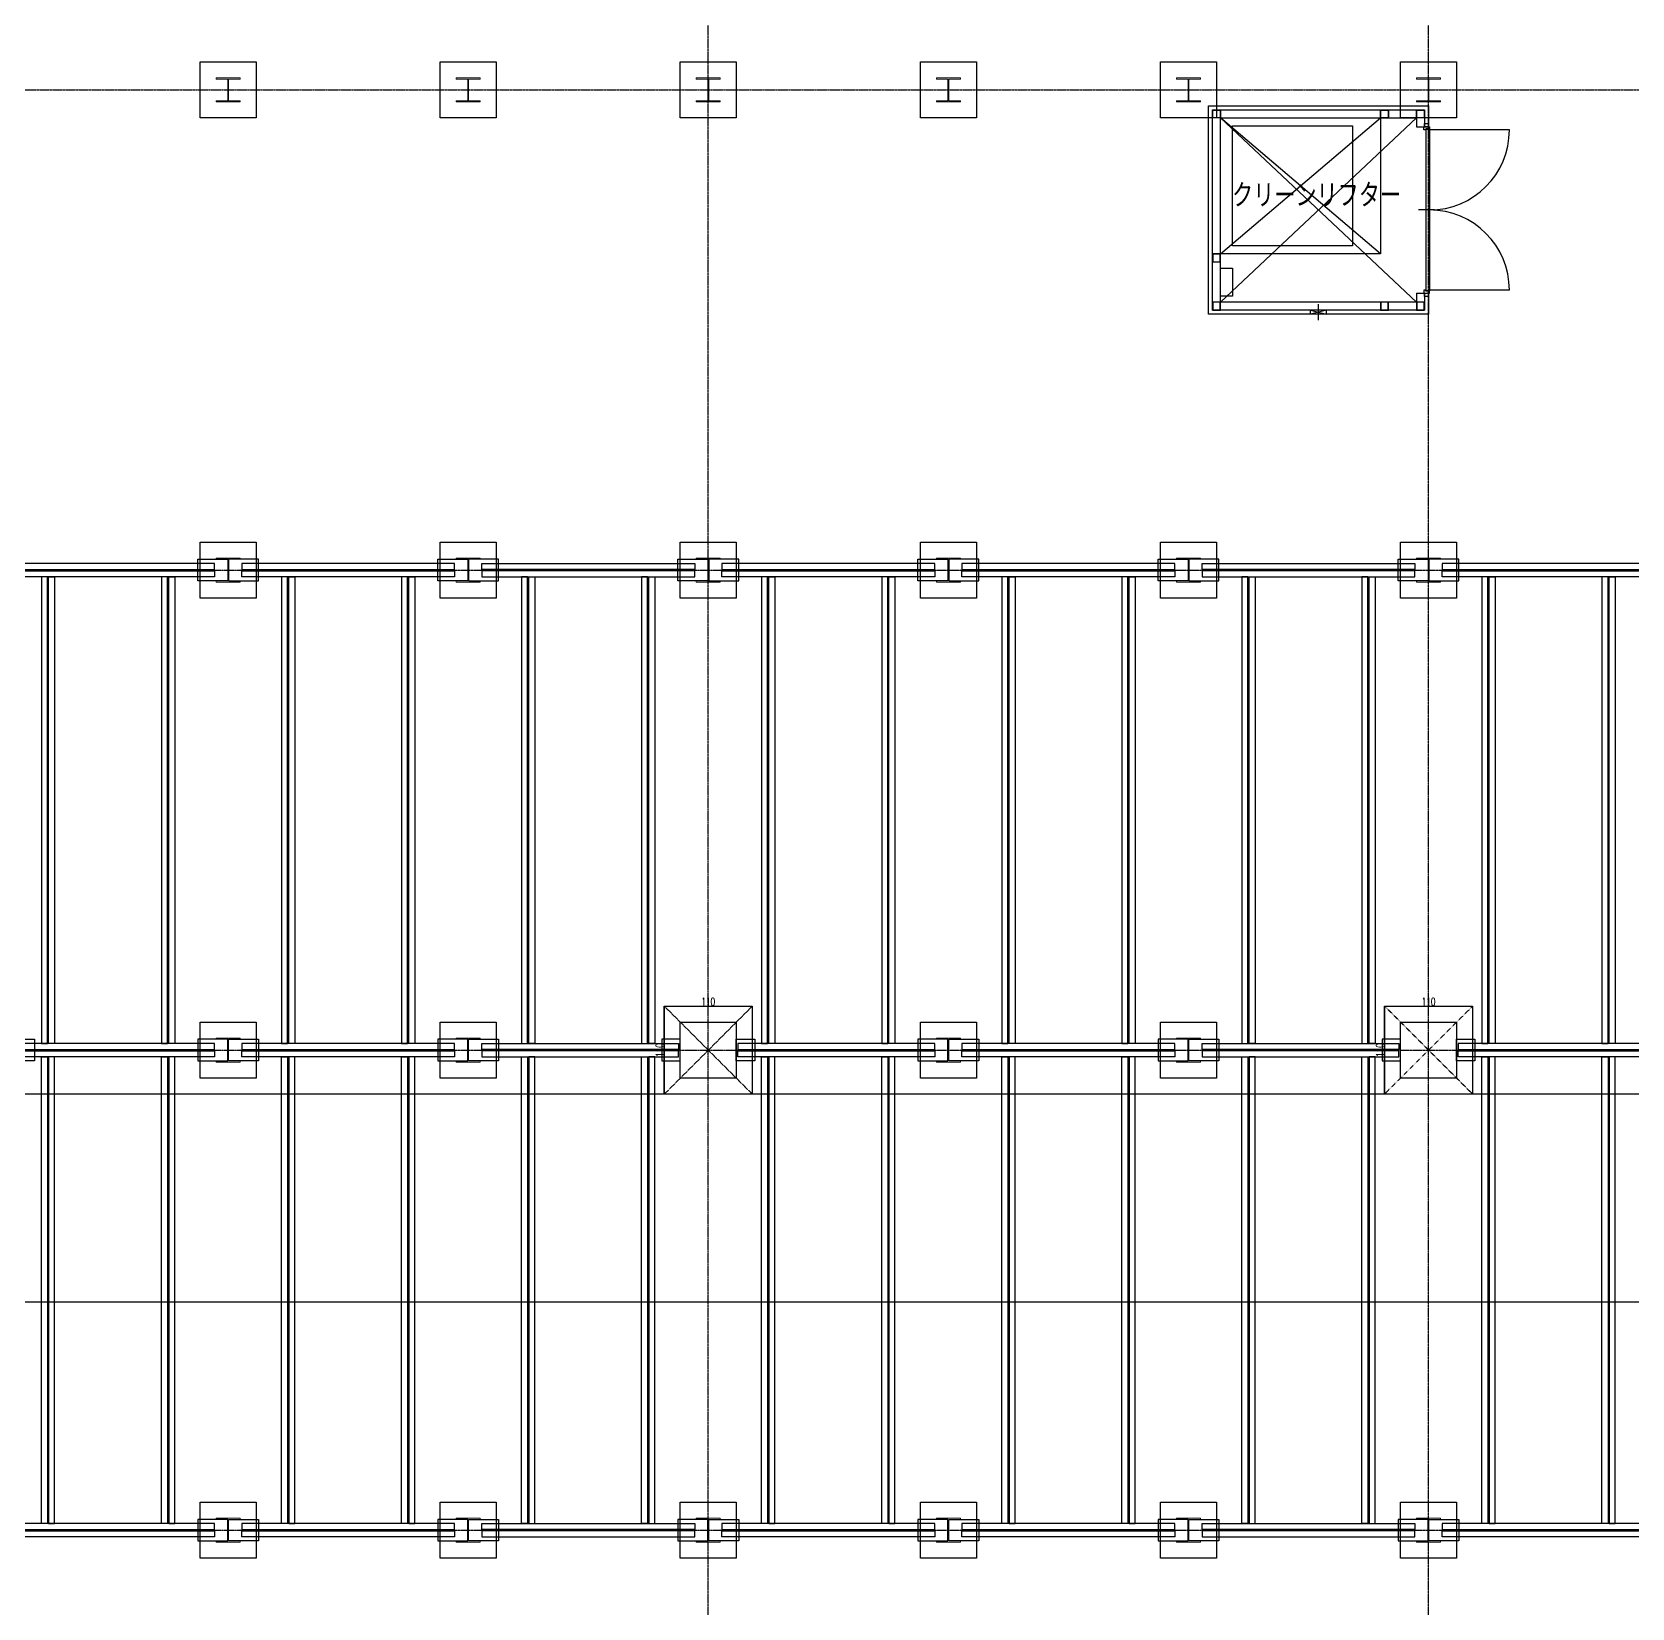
# Model space of a CAD drawing. Header units: millimetres. Extents: x -21841 to 195597, y -1659 to 112111.
# Drawn here: x 9115 to 11114, y 16253 to 18222 of the extents above; entities that cross this region are included whole.
import ezdxf
from ezdxf.enums import TextEntityAlignment as Align

# ---------------------------------------------------------------- set-up
doc = ezdxf.new("R2010")
doc.units = ezdxf.units.MM
doc.linetypes.add('X-N-FAB-L10$0$COL-CEN-LIN', pattern=[3.25, 2.5, -0.25, 0.25, -0.25])
doc.linetypes.add('X-N-FAB-L10$0$HIDDEN', pattern=[0.375, 0.25, -0.125])
for name, color, linetype in [('0-FMCS', 6, 'Continuous'), ('0-XREF', 7, 'Continuous'), ('X-N-FAB-L10$0$0-NC', 8, 'Continuous'), ('X-N-FAB-L10$0$0-ND', 8, 'Continuous'), ('X-N-FAB-L10$0$08', 8, 'Continuous'), ('X-N-FAB-L10$0$CCL', 8, 'X-N-FAB-L10$0$COL-CEN-LIN'), ('X-N-FAB-L10$0$COL', 8, 'Continuous'), ('X-N-FAB-L10$0$COL-S', 8, 'Continuous')]:
    doc.layers.add(name, color=color, linetype=linetype)
doc.layers.add('X-N-FAB-L10$0$STEEL1', color=8, linetype='Continuous', lineweight=0)
doc.styles.add('X-N-FAB-L10$0$ATS', font='monotxt.shx', dxfattribs={"bigfont": 'BIGFONT.shx'})
doc.styles.add('X-N-FAB-L10$0$CHINA', font='simplex.shx', dxfattribs={"width": 0.75, "bigfont": 'chineset.shx'})
doc.styles.add('X-N-FAB-L10$0$COL-NUM', font='romanc')
doc.styles.add('X-N-FAB-L10$0$DIM', font='simplex.shx', dxfattribs={"width": 0.67, "bigfont": 'chineset.shx'})
doc.dimstyles.new('X-N-FAB-L10$0$JJP_005_defpoint', dxfattribs={"dimtxt": 20, "dimasz": 0.5, "dimexe": 0.5, "dimexo": 0.5, "dimgap": 0.5, "dimtad": 1, "dimdsep": 46, "dimtxsty": 'X-N-FAB-L10$0$DIM', "dimblk": 'X-N-FAB-L10$0$_None', "dimcen": 10, "dimclrd": 256, "dimclre": 256, "dimclrt": 256, "dimadec": 0, "dimazin": 0, "dimtfac": 1, "dimtix": 1, "dimtmove": 2, "dimatfit": 3, "dimldrblk": 'X-N-FAB-L10$0$_None', "dimfxl": 0.5, "dimtolj": 1, "dimtzin": 0, "dimarcsym": 0})

# ---------------------------------------------------------------- blocks, each defined once
blk = doc.blocks.new('*D1275')
at = {"layer": 'DEFPOINTS', "lineweight": -2, "transparency": 16777216}
blk.add_line((10805, 17005), (10915, 17005), dxfattribs=at)
at = {"layer": 'DEFPOINTS', "color": 0, "transparency": 16777216}
for p in [(10805, 17005), (10915, 17005), (10915, 17005)]:
    blk.add_point(p, dxfattribs=at)
at = {"layer": 'DEFPOINTS', "transparency": 16777216, "insert": (10860, 17010.5), "char_height": 10, "attachment_point": 5, "style": 'X-N-FAB-L10$0$DIM'}
blk.add_mtext('\\A1;110', dxfattribs=at)
blk = doc.blocks.new('X-N-FAB-L10$0$_None')
blk = doc.blocks.new('*D1276')
at = {"layer": 'DEFPOINTS', "lineweight": -2, "transparency": 16777216}
blk.add_line((10805, 17005), (10805, 16895), dxfattribs=at)
at = {"layer": 'DEFPOINTS', "color": 0, "transparency": 16777216}
for p in [(10805, 17005), (10805, 16895), (10805, 16895)]:
    blk.add_point(p, dxfattribs=at)
at = {"layer": 'DEFPOINTS', "transparency": 16777216, "insert": (10799.5, 16950), "char_height": 10, "attachment_point": 5, "rotation": 90, "style": 'X-N-FAB-L10$0$DIM'}
blk.add_mtext('\\A1;110', dxfattribs=at)
blk = doc.blocks.new('*D1277')
at = {"layer": 'DEFPOINTS', "lineweight": -2, "transparency": 16777216}
blk.add_line((9905, 17005), (10015, 17005), dxfattribs=at)
at = {"layer": 'DEFPOINTS', "color": 0, "transparency": 16777216}
for p in [(9905, 17005), (10015, 17005), (10015, 17005)]:
    blk.add_point(p, dxfattribs=at)
at = {"layer": 'DEFPOINTS', "transparency": 16777216, "insert": (9960, 17010.5), "char_height": 10, "attachment_point": 5, "style": 'X-N-FAB-L10$0$DIM'}
blk.add_mtext('\\A1;110', dxfattribs=at)
blk = doc.blocks.new('*D1278')
at = {"layer": 'DEFPOINTS', "lineweight": -2, "transparency": 16777216}
blk.add_line((9905, 17005), (9905, 16895), dxfattribs=at)
at = {"layer": 'DEFPOINTS', "color": 0, "transparency": 16777216}
for p in [(9905, 17005), (9905, 16895), (9905, 16895)]:
    blk.add_point(p, dxfattribs=at)
at = {"layer": 'DEFPOINTS', "transparency": 16777216, "insert": (9899.5, 16950), "char_height": 10, "attachment_point": 5, "rotation": 90, "style": 'X-N-FAB-L10$0$DIM'}
blk.add_mtext('\\A1;110', dxfattribs=at)
blk = doc.blocks.new('X-N-FAB-L10')
at = {"layer": 'DEFPOINTS', "color": 8, "linetype": 'X-N-FAB-L10$0$HIDDEN', "ltscale": 0.1}
for p, q in [((10015, 17005), (9905, 16895)), ((9905, 17005), (10015, 16895)), ((10015, 17005), (9905, 16895)), ((9905, 17005), (10015, 16895)), ((10915, 17005), (10805, 16895)), ((10805, 17005), (10915, 16895)), ((10915, 17005), (10805, 16895)), ((10805, 17005), (10915, 16895))]:
    blk.add_line(p, q, dxfattribs=at)
at = {"layer": 'DEFPOINTS', "color": 8}
for p, q in [((9905, 17005), (10015, 17005)), ((9905, 17005), (9905, 16895)), ((10805, 17005), (10915, 17005)), ((10805, 17005), (10805, 16895))]:
    blk.add_line(p, q, dxfattribs=at)
at = {"layer": 'X-N-FAB-L10$0$08', "color": 8}
for p, q in [((10585, 17870), (10585, 18130)), ((10585, 18130), (10860, 18130)), ((10585, 17870), (10585, 18115)), ((10590, 17875), (10590, 18125)), ((10590, 18125), (10855, 18125)), ((10590, 18115), (10590, 18125)), ((10590, 18125), (10600, 18125)), ((10600, 18115), (10590, 18115)), ((10590.32, 18115.32), (10590.32, 18124.68)), ((10590.32, 18124.68), (10599.68, 18124.68)), ((10599.68, 18115.32), (10590.32, 18115.32)), ((10595, 18130), (10825, 18130)), ((10599.68, 18124.68), (10599.68, 18115.32)), ((10600, 18125), (10600, 18115)), ((10600, 17885), (10845, 18115)), ((10600, 18115), (10845, 17885)), ((10600, 17945), (10800, 18115)), ((10800, 17945), (10600, 18115)), ((10600, 17885), (10600, 18115)), ((10600, 18115), (10845, 18115)), ((10600, 18115), (10800, 18115)), ((10600, 17945), (10600, 18115)), ((10800, 18115), (10800, 18125)), ((10800, 18125), (10810, 18125)), ((10800, 18115), (10800, 17945)), ((10810, 18115), (10800, 18115)), ((10800.32, 18115.32), (10800.32, 18124.68)), ((10800.32, 18124.68), (10809.68, 18124.68)), ((10809.68, 18115.32), (10800.32, 18115.32)), ((10809.68, 18124.68), (10809.68, 18115.32)), ((10810, 18125), (10810, 18115)), ((10845, 18115), (10845, 18125)), ((10845, 18125), (10855, 18125)), ((10845, 18115), (10845, 18104.1)), ((10855, 18115), (10845, 18115)), ((10845.32, 18115.32), (10845.32, 18124.68)), ((10845.32, 18124.68), (10854.68, 18124.68)), ((10854.68, 18115.32), (10845.32, 18115.32)), ((10854.68, 18124.68), (10854.68, 18115.32)), ((10855, 18125), (10855, 18104.1)), ((10855, 18125), (10855, 18115)), ((10860, 18130), (10860, 18104.1)), ((10860, 18115), (10860, 18104.1)), ((10615, 18105), (10765, 18105)), ((10615, 17955), (10615, 18105)), ((10765, 18105), (10765, 17955)), ((10845, 18104.1), (10860, 18104.1)), ((10854, 18100), (10854, 18104.1)), ((10854, 18104.1), (10861, 18104.1)), ((10856.5, 18100), (10854, 18100)), ((10855, 18104.1), (10855, 18108.1)), ((10855, 18108.1), (10860, 18108.1)), ((10860, 18104.1), (10855, 18104.1)), ((10861, 18101.6), (10856.5, 18101.6)), ((10856.5, 18101.6), (10856.5, 18100)), ((10857, 17898.9), (10857, 18101.1)), ((10857, 18101.1), (10861, 18101.1)), ((10860, 18108.1), (10860, 18104.1)), ((10861, 18104.1), (10861, 18101.6)), ((10861, 18101.1), (10861, 17898.9)), ((10961, 18100), (10861, 18100)), ((10867.5, 18000), (10847.5, 18000)), ((10765, 17955), (10615, 17955)), ((10590, 17945), (10590, 17935)), ((10600, 17945), (10590, 17945)), ((10590, 17935), (10600, 17935)), ((10590.32, 17944.68), (10590.32, 17935.32)), ((10599.68, 17944.68), (10590.32, 17944.68)), ((10590.32, 17935.32), (10599.68, 17935.32)), ((10599.68, 17935.32), (10599.68, 17944.68)), ((10800, 17945), (10600, 17945)), ((10600, 17935), (10600, 17945)), ((10600, 17927.5), (10615, 17927.5)), ((10615, 17927.5), (10615, 17892.5)), ((10845, 17895.9), (10860, 17895.9)), ((10845, 17895.9), (10845, 17885)), ((10856.5, 17900), (10854, 17900)), ((10854, 17900), (10854, 17895.9)), ((10854, 17895.9), (10861, 17895.9)), ((10855, 17895.9), (10855, 17875)), ((10855, 17891.9), (10855, 17895.9)), ((10855, 17895.9), (10860, 17895.9)), ((10856.5, 17898.4), (10856.5, 17900)), ((10861, 17898.4), (10856.5, 17898.4)), ((10861, 17898.9), (10857, 17898.9)), ((10860, 17895.9), (10860, 17870)), ((10860, 17895.9), (10860, 17870)), ((10860, 17895.9), (10860, 17891.9)), ((10961, 17900), (10861, 17900)), ((10861, 17895.9), (10861, 17898.4)), ((10590, 17885), (10590, 17875)), ((10600, 17885), (10590, 17885)), ((10855, 17875), (10590, 17875)), ((10590, 17875), (10600, 17875)), ((10590.32, 17884.68), (10590.32, 17875.32)), ((10599.68, 17884.68), (10590.32, 17884.68)), ((10590.32, 17875.32), (10599.68, 17875.32)), ((10599.68, 17875.32), (10599.68, 17884.68)), ((10615, 17892.5), (10600, 17892.5)), ((10845, 17885), (10600, 17885)), ((10600, 17875), (10600, 17885)), ((10712.5, 17870), (10712.5, 17875)), ((10712.5, 17875), (10732.5, 17870)), ((10732.5, 17875), (10712.5, 17870)), ((10722.5, 17862.5), (10722.5, 17882.5)), ((10732.5, 17870), (10732.5, 17875)), ((10800, 17885), (10800, 17875)), ((10810, 17885), (10800, 17885)), ((10800, 17875), (10810, 17875)), ((10800.32, 17884.68), (10800.32, 17875.32)), ((10809.68, 17884.68), (10800.32, 17884.68)), ((10800.32, 17875.32), (10809.68, 17875.32)), ((10809.68, 17875.32), (10809.68, 17884.68)), ((10810, 17875), (10810, 17885)), ((10845, 17885), (10845, 17875)), ((10855, 17885), (10845, 17885)), ((10845, 17875), (10855, 17875)), ((10845.32, 17884.68), (10845.32, 17875.32)), ((10854.68, 17884.68), (10845.32, 17884.68)), ((10845.32, 17875.32), (10854.68, 17875.32)), ((10854.68, 17875.32), (10854.68, 17884.68)), ((10860, 17891.9), (10855, 17891.9)), ((10855, 17875), (10855, 17885)), ((10860, 17870), (10585, 17870)), ((10860, 17870), (10585, 17870)), ((11500, 16895), (8770, 16895)), ((11500, 16635), (6360, 16635))]:
    blk.add_line(p, q, dxfattribs=at)
for points in [[(9343, 17558.3), (9077, 17558.3), (9077, 17550.8), (9343, 17550.8)], [(9359.5, 17536.5), (9322, 17536.5), (9322, 17563.5), (9359.5, 17563.5)], [(9360.5, 17536.5), (9398, 17536.5), (9398, 17563.5), (9360.5, 17563.5)], [(9643, 17558.3), (9377, 17558.3), (9377, 17550.8), (9643, 17550.8)], [(9659.5, 17536.5), (9622, 17536.5), (9622, 17563.5), (9659.5, 17563.5)], [(9660.5, 17536.5), (9698, 17536.5), (9698, 17563.5), (9660.5, 17563.5)], [(9677, 17558.3), (9943, 17558.3), (9943, 17550.8), (9677, 17550.8)], [(9959.5, 17536.5), (9922, 17536.5), (9922, 17563.5), (9959.5, 17563.5)], [(9960.5, 17536.5), (9998, 17536.5), (9998, 17563.5), (9960.5, 17563.5)], [(10243, 17558.3), (9977, 17558.3), (9977, 17550.8), (10243, 17550.8)], [(10259.5, 17536.5), (10222, 17536.5), (10222, 17563.5), (10259.5, 17563.5)], [(10260.5, 17536.5), (10298, 17536.5), (10298, 17563.5), (10260.5, 17563.5)], [(10543, 17558.3), (10277, 17558.3), (10277, 17550.8), (10543, 17550.8)], [(10559.5, 17536.5), (10522, 17536.5), (10522, 17563.5), (10559.5, 17563.5)], [(10560.5, 17536.5), (10598, 17536.5), (10598, 17563.5), (10560.5, 17563.5)], [(10577, 17558.3), (10843, 17558.3), (10843, 17550.8), (10577, 17550.8)], [(10859.5, 17536.5), (10822, 17536.5), (10822, 17563.5), (10859.5, 17563.5)], [(10860.5, 17536.5), (10898, 17536.5), (10898, 17563.5), (10860.5, 17563.5)], [(11143, 17558.3), (10877, 17558.3), (10877, 17550.8), (11143, 17550.8)], [(9343, 17541.7), (9077, 17541.7), (9077, 17549.2), (9343, 17549.2)], [(9126.7, 17541.7), (9126.7, 16958.3), (9134.2, 16958.3), (9134.2, 17541.7)], [(9143.3, 17541.7), (9143.3, 16958.3), (9135.8, 16958.3), (9135.8, 17541.7)], [(9276.7, 17541.7), (9276.7, 16958.3), (9284.2, 16958.3), (9284.2, 17541.7)], [(9293.3, 17541.7), (9293.3, 16958.3), (9285.8, 16958.3), (9285.8, 17541.7)], [(9643, 17541.7), (9377, 17541.7), (9377, 17549.2), (9643, 17549.2)], [(9426.7, 17541.7), (9426.7, 16958.3), (9434.2, 16958.3), (9434.2, 17541.7)], [(9443.3, 17541.7), (9443.3, 16958.3), (9435.8, 16958.3), (9435.8, 17541.7)], [(9576.7, 17541.7), (9576.7, 16958.3), (9584.2, 16958.3), (9584.2, 17541.7)], [(9593.3, 17541.7), (9593.3, 16958.3), (9585.8, 16958.3), (9585.8, 17541.7)], [(9677, 17541.7), (9943, 17541.7), (9943, 17549.2), (9677, 17549.2)], [(9726.7, 17541.7), (9726.7, 16958.3), (9734.2, 16958.3), (9734.2, 17541.7)], [(9743.3, 17541.7), (9743.3, 16958.3), (9735.8, 16958.3), (9735.8, 17541.7)], [(9876.7, 17541.7), (9876.7, 16958.3), (9884.2, 16958.3), (9884.2, 17541.7)], [(9893.3, 17541.7), (9893.3, 16958.3), (9885.8, 16958.3), (9885.8, 17541.7)], [(10243, 17541.7), (9977, 17541.7), (9977, 17549.2), (10243, 17549.2)], [(10026.7, 17541.7), (10026.7, 16958.3), (10034.2, 16958.3), (10034.2, 17541.7)], [(10043.3, 17541.7), (10043.3, 16958.3), (10035.8, 16958.3), (10035.8, 17541.7)], [(10176.7, 17541.7), (10176.7, 16958.3), (10184.2, 16958.3), (10184.2, 17541.7)], [(10193.3, 17541.7), (10193.3, 16958.3), (10185.8, 16958.3), (10185.8, 17541.7)], [(10543, 17541.7), (10277, 17541.7), (10277, 17549.2), (10543, 17549.2)], [(10326.7, 17541.7), (10326.7, 16958.3), (10334.2, 16958.3), (10334.2, 17541.7)], [(10343.3, 17541.7), (10343.3, 16958.3), (10335.8, 16958.3), (10335.8, 17541.7)], [(10476.7, 17541.7), (10476.7, 16958.3), (10484.2, 16958.3), (10484.2, 17541.7)], [(10493.3, 17541.7), (10493.3, 16958.3), (10485.8, 16958.3), (10485.8, 17541.7)], [(10577, 17541.7), (10843, 17541.7), (10843, 17549.2), (10577, 17549.2)], [(10626.7, 17541.7), (10626.7, 16958.3), (10634.2, 16958.3), (10634.2, 17541.7)], [(10643.3, 17541.7), (10643.3, 16958.3), (10635.8, 16958.3), (10635.8, 17541.7)], [(10776.7, 17541.7), (10776.7, 16958.3), (10784.2, 16958.3), (10784.2, 17541.7)], [(10793.3, 17541.7), (10793.3, 16958.3), (10785.8, 16958.3), (10785.8, 17541.7)], [(11143, 17541.7), (10877, 17541.7), (10877, 17549.2), (11143, 17549.2)], [(10926.7, 17541.7), (10926.7, 16958.3), (10934.2, 16958.3), (10934.2, 17541.7)], [(10943.3, 17541.7), (10943.3, 16958.3), (10935.8, 16958.3), (10935.8, 17541.7)], [(11076.7, 17541.7), (11076.7, 16958.3), (11084.2, 16958.3), (11084.2, 17541.7)], [(11093.3, 17541.7), (11093.3, 16958.3), (11085.8, 16958.3), (11085.8, 17541.7)], [(9095, 16963.5), (9118, 16963.5), (9118, 16936.5), (9095, 16936.5)], [(9343, 16958.3), (9097, 16958.3), (9097, 16950.8), (9343, 16950.8)], [(9359.5, 16963.5), (9322, 16963.5), (9322, 16936.5), (9359.5, 16936.5)], [(9360.5, 16963.5), (9398, 16963.5), (9398, 16936.5), (9360.5, 16936.5)], [(9643, 16958.3), (9377, 16958.3), (9377, 16950.8), (9643, 16950.8)], [(9659.5, 16963.5), (9622, 16963.5), (9622, 16936.5), (9659.5, 16936.5)], [(9660.5, 16963.5), (9698, 16963.5), (9698, 16936.5), (9660.5, 16936.5)], [(9677, 16958.3), (9923, 16958.3), (9923, 16950.8), (9677, 16950.8)], [(9925, 16963.5), (9902, 16963.5), (9902, 16936.5), (9925, 16936.5)], [(9995, 16963.5), (10018, 16963.5), (10018, 16936.5), (9995, 16936.5)], [(10243, 16958.3), (9997, 16958.3), (9997, 16950.8), (10243, 16950.8)], [(10259.5, 16963.5), (10222, 16963.5), (10222, 16936.5), (10259.5, 16936.5)], [(10260.5, 16963.5), (10298, 16963.5), (10298, 16936.5), (10260.5, 16936.5)], [(10543, 16958.3), (10277, 16958.3), (10277, 16950.8), (10543, 16950.8)], [(10559.5, 16963.5), (10522, 16963.5), (10522, 16936.5), (10559.5, 16936.5)], [(10560.5, 16963.5), (10598, 16963.5), (10598, 16936.5), (10560.5, 16936.5)], [(10577, 16958.3), (10823, 16958.3), (10823, 16950.8), (10577, 16950.8)], [(10825, 16963.5), (10802, 16963.5), (10802, 16936.5), (10825, 16936.5)], [(10895, 16963.5), (10918, 16963.5), (10918, 16936.5), (10895, 16936.5)], [(11143, 16958.3), (10897, 16958.3), (10897, 16950.8), (11143, 16950.8)], [(9343, 16941.7), (9097, 16941.7), (9097, 16949.2), (9343, 16949.2)], [(9126.7, 16358.3), (9126.7, 16941.7), (9134.2, 16941.7), (9134.2, 16358.3)], [(9143.3, 16358.3), (9143.3, 16941.7), (9135.8, 16941.7), (9135.8, 16358.3)], [(9276.7, 16358.3), (9276.7, 16941.7), (9284.2, 16941.7), (9284.2, 16358.3)], [(9293.3, 16358.3), (9293.3, 16941.7), (9285.8, 16941.7), (9285.8, 16358.3)], [(9643, 16941.7), (9377, 16941.7), (9377, 16949.2), (9643, 16949.2)], [(9426.7, 16358.3), (9426.7, 16941.7), (9434.2, 16941.7), (9434.2, 16358.3)], [(9443.3, 16358.3), (9443.3, 16941.7), (9435.8, 16941.7), (9435.8, 16358.3)], [(9576.7, 16358.3), (9576.7, 16941.7), (9584.2, 16941.7), (9584.2, 16358.3)], [(9593.3, 16358.3), (9593.3, 16941.7), (9585.8, 16941.7), (9585.8, 16358.3)], [(9677, 16941.7), (9923, 16941.7), (9923, 16949.2), (9677, 16949.2)], [(9726.7, 16358.3), (9726.7, 16941.7), (9734.2, 16941.7), (9734.2, 16358.3)], [(9743.3, 16358.3), (9743.3, 16941.7), (9735.8, 16941.7), (9735.8, 16358.3)], [(9876.7, 16358.3), (9876.7, 16941.7), (9884.2, 16941.7), (9884.2, 16358.3)], [(9893.3, 16358.3), (9893.3, 16941.7), (9885.8, 16941.7), (9885.8, 16358.3)], [(10243, 16941.7), (9997, 16941.7), (9997, 16949.2), (10243, 16949.2)], [(10026.7, 16358.3), (10026.7, 16941.7), (10034.2, 16941.7), (10034.2, 16358.3)], [(10043.3, 16358.3), (10043.3, 16941.7), (10035.8, 16941.7), (10035.8, 16358.3)], [(10176.7, 16358.3), (10176.7, 16941.7), (10184.2, 16941.7), (10184.2, 16358.3)], [(10193.3, 16358.3), (10193.3, 16941.7), (10185.8, 16941.7), (10185.8, 16358.3)], [(10543, 16941.7), (10277, 16941.7), (10277, 16949.2), (10543, 16949.2)], [(10326.7, 16358.3), (10326.7, 16941.7), (10334.2, 16941.7), (10334.2, 16358.3)], [(10343.3, 16358.3), (10343.3, 16941.7), (10335.8, 16941.7), (10335.8, 16358.3)], [(10476.7, 16358.3), (10476.7, 16941.7), (10484.2, 16941.7), (10484.2, 16358.3)], [(10493.3, 16358.3), (10493.3, 16941.7), (10485.8, 16941.7), (10485.8, 16358.3)], [(10577, 16941.7), (10823, 16941.7), (10823, 16949.2), (10577, 16949.2)], [(10626.7, 16358.3), (10626.7, 16941.7), (10634.2, 16941.7), (10634.2, 16358.3)], [(10643.3, 16358.3), (10643.3, 16941.7), (10635.8, 16941.7), (10635.8, 16358.3)], [(10776.7, 16358.3), (10776.7, 16941.7), (10784.2, 16941.7), (10784.2, 16358.3)], [(10793.3, 16358.3), (10793.3, 16941.7), (10785.8, 16941.7), (10785.8, 16358.3)], [(11143, 16941.7), (10897, 16941.7), (10897, 16949.2), (11143, 16949.2)], [(10926.7, 16358.3), (10926.7, 16941.7), (10934.2, 16941.7), (10934.2, 16358.3)], [(10943.3, 16358.3), (10943.3, 16941.7), (10935.8, 16941.7), (10935.8, 16358.3)], [(11076.7, 16358.3), (11076.7, 16941.7), (11084.2, 16941.7), (11084.2, 16358.3)], [(11093.3, 16358.3), (11093.3, 16941.7), (11085.8, 16941.7), (11085.8, 16358.3)], [(9343, 16358.3), (9077, 16358.3), (9077, 16350.8), (9343, 16350.8)], [(9359.5, 16363.5), (9322, 16363.5), (9322, 16336.5), (9359.5, 16336.5)], [(9360.5, 16363.5), (9398, 16363.5), (9398, 16336.5), (9360.5, 16336.5)], [(9643, 16358.3), (9377, 16358.3), (9377, 16350.8), (9643, 16350.8)], [(9659.5, 16363.5), (9622, 16363.5), (9622, 16336.5), (9659.5, 16336.5)], [(9660.5, 16363.5), (9698, 16363.5), (9698, 16336.5), (9660.5, 16336.5)], [(9677, 16358.3), (9943, 16358.3), (9943, 16350.8), (9677, 16350.8)], [(9959.5, 16363.5), (9922, 16363.5), (9922, 16336.5), (9959.5, 16336.5)], [(9960.5, 16363.5), (9998, 16363.5), (9998, 16336.5), (9960.5, 16336.5)], [(10243, 16358.3), (9977, 16358.3), (9977, 16350.8), (10243, 16350.8)], [(10259.5, 16363.5), (10222, 16363.5), (10222, 16336.5), (10259.5, 16336.5)], [(10260.5, 16363.5), (10298, 16363.5), (10298, 16336.5), (10260.5, 16336.5)], [(10543, 16358.3), (10277, 16358.3), (10277, 16350.8), (10543, 16350.8)], [(10559.5, 16363.5), (10522, 16363.5), (10522, 16336.5), (10559.5, 16336.5)], [(10560.5, 16363.5), (10598, 16363.5), (10598, 16336.5), (10560.5, 16336.5)], [(10577, 16358.3), (10843, 16358.3), (10843, 16350.8), (10577, 16350.8)], [(10859.5, 16363.5), (10822, 16363.5), (10822, 16336.5), (10859.5, 16336.5)], [(10860.5, 16363.5), (10898, 16363.5), (10898, 16336.5), (10860.5, 16336.5)], [(11143, 16358.3), (10877, 16358.3), (10877, 16350.8), (11143, 16350.8)], [(9343, 16341.7), (9077, 16341.7), (9077, 16349.2), (9343, 16349.2)], [(9643, 16341.7), (9377, 16341.7), (9377, 16349.2), (9643, 16349.2)], [(9677, 16341.7), (9943, 16341.7), (9943, 16349.2), (9677, 16349.2)], [(10243, 16341.7), (9977, 16341.7), (9977, 16349.2), (10243, 16349.2)], [(10543, 16341.7), (10277, 16341.7), (10277, 16349.2), (10543, 16349.2)], [(10577, 16341.7), (10843, 16341.7), (10843, 16349.2), (10577, 16349.2)], [(11143, 16341.7), (10877, 16341.7), (10877, 16349.2), (11143, 16349.2)]]:
    blk.add_lwpolyline(points, close=True, dxfattribs=at)
for centre, start, end in [((10861, 18100), 270, 0), ((10861, 17900), 0, 90)]:
    blk.add_arc(centre, 100, start, end, dxfattribs=at)
at = {"layer": 'X-N-FAB-L10$0$CCL', "color": 8}
for p, q in [((9960, 10600), (9960, 19760)), ((9960, 10600), (9960, 19760)), ((10860, 10600), (10860, 19760)), ((-720, 18150), (27370, 18150)), ((-720, 17550), (27370, 17550)), ((-720, 16950), (27370, 16950)), ((-720, 16350), (27370, 16350))]:
    blk.add_line(p, q, dxfattribs=at)
at = {"layer": 'X-N-FAB-L10$0$COL', "color": 8}
for p, q in [((9325, 18185), (9395, 18185)), ((9325, 18115), (9325, 18185)), ((9395, 18185), (9395, 18115)), ((9625, 18185), (9695, 18185)), ((9625, 18115), (9625, 18185)), ((9695, 18185), (9695, 18115)), ((9925, 18185), (9995, 18185)), ((9925, 18115), (9925, 18185)), ((9995, 18185), (9995, 18115)), ((10225, 18185), (10295, 18185)), ((10225, 18115), (10225, 18185)), ((10295, 18185), (10295, 18115)), ((10525, 18185), (10595, 18185)), ((10525, 18115), (10525, 18185)), ((10595, 18185), (10595, 18115)), ((10825, 18185), (10895, 18185)), ((10825, 18115), (10825, 18185)), ((10895, 18185), (10895, 18115)), ((9395, 18115), (9325, 18115)), ((9695, 18115), (9625, 18115)), ((9995, 18115), (9925, 18115)), ((10295, 18115), (10225, 18115)), ((10595, 18115), (10525, 18115)), ((10895, 18115), (10825, 18115)), ((9325, 17585), (9395, 17585)), ((9325, 17515), (9325, 17585)), ((9395, 17585), (9395, 17515)), ((9625, 17585), (9695, 17585)), ((9625, 17515), (9625, 17585)), ((9695, 17585), (9695, 17515)), ((9925, 17585), (9995, 17585)), ((9925, 17515), (9925, 17585)), ((9995, 17585), (9995, 17515)), ((10225, 17585), (10295, 17585)), ((10225, 17515), (10225, 17585)), ((10295, 17585), (10295, 17515)), ((10525, 17585), (10595, 17585)), ((10525, 17515), (10525, 17585)), ((10595, 17585), (10595, 17515)), ((10825, 17585), (10895, 17585)), ((10825, 17515), (10825, 17585)), ((10895, 17585), (10895, 17515)), ((9395, 17515), (9325, 17515)), ((9695, 17515), (9625, 17515)), ((9995, 17515), (9925, 17515)), ((10295, 17515), (10225, 17515)), ((10595, 17515), (10525, 17515)), ((10895, 17515), (10825, 17515)), ((9325, 16985), (9395, 16985)), ((9325, 16915), (9325, 16985)), ((9395, 16985), (9395, 16915)), ((9625, 16985), (9695, 16985)), ((9625, 16915), (9625, 16985)), ((9695, 16985), (9695, 16915)), ((10225, 16985), (10295, 16985)), ((10225, 16915), (10225, 16985)), ((10295, 16985), (10295, 16915)), ((10525, 16985), (10595, 16985)), ((10525, 16915), (10525, 16985)), ((10595, 16985), (10595, 16915)), ((9395, 16915), (9325, 16915)), ((9695, 16915), (9625, 16915)), ((10295, 16915), (10225, 16915)), ((10595, 16915), (10525, 16915)), ((9325, 16385), (9395, 16385)), ((9325, 16315), (9325, 16385)), ((9395, 16385), (9395, 16315)), ((9625, 16385), (9695, 16385)), ((9625, 16315), (9625, 16385)), ((9695, 16385), (9695, 16315)), ((9925, 16385), (9995, 16385)), ((9925, 16315), (9925, 16385)), ((9995, 16385), (9995, 16315)), ((10225, 16385), (10295, 16385)), ((10225, 16315), (10225, 16385)), ((10295, 16385), (10295, 16315)), ((10525, 16385), (10595, 16385)), ((10525, 16315), (10525, 16385)), ((10595, 16385), (10595, 16315)), ((10825, 16385), (10895, 16385)), ((10825, 16315), (10825, 16385)), ((10895, 16385), (10895, 16315)), ((9395, 16315), (9325, 16315)), ((9695, 16315), (9625, 16315)), ((9995, 16315), (9925, 16315)), ((10295, 16315), (10225, 16315)), ((10595, 16315), (10525, 16315)), ((10895, 16315), (10825, 16315))]:
    blk.add_line(p, q, dxfattribs=at)
at = {"layer": 'X-N-FAB-L10$0$COL', "color": 8, "ltscale": 0.1}
for p, q in [((9905, 17005), (10015, 17005)), ((9905, 16895), (9905, 17005)), ((10015, 17005), (10015, 16895)), ((10805, 17005), (10915, 17005)), ((10805, 16895), (10805, 17005)), ((10915, 17005), (10915, 16895)), ((10015, 16895), (9905, 16895)), ((10915, 16895), (10805, 16895))]:
    blk.add_line(p, q, dxfattribs=at)
at = {"layer": 'X-N-FAB-L10$0$COL', "color": 8}
for points in [[(9325, 18185), (9395, 18185), (9395, 18115), (9325, 18115)], [(9625, 18185), (9695, 18185), (9695, 18115), (9625, 18115)], [(9925, 18185), (9995, 18185), (9995, 18115), (9925, 18115)], [(10225, 18185), (10295, 18185), (10295, 18115), (10225, 18115)], [(10525, 18185), (10595, 18185), (10595, 18115), (10525, 18115)], [(10825, 18185), (10895, 18185), (10895, 18115), (10825, 18115)], [(9325, 17585), (9395, 17585), (9395, 17515), (9325, 17515)], [(9625, 17585), (9695, 17585), (9695, 17515), (9625, 17515)], [(9925, 17585), (9995, 17585), (9995, 17515), (9925, 17515)], [(10225, 17585), (10295, 17585), (10295, 17515), (10225, 17515)], [(10525, 17585), (10595, 17585), (10595, 17515), (10525, 17515)], [(10825, 17585), (10895, 17585), (10895, 17515), (10825, 17515)], [(9325, 16985), (9395, 16985), (9395, 16915), (9325, 16915)], [(9625, 16985), (9695, 16985), (9695, 16915), (9625, 16915)], [(10225, 16985), (10295, 16985), (10295, 16915), (10225, 16915)], [(10525, 16985), (10595, 16985), (10595, 16915), (10525, 16915)], [(9325, 16385), (9395, 16385), (9395, 16315), (9325, 16315)], [(9625, 16385), (9695, 16385), (9695, 16315), (9625, 16315)], [(9925, 16385), (9995, 16385), (9995, 16315), (9925, 16315)], [(10225, 16385), (10295, 16385), (10295, 16315), (10225, 16315)], [(10525, 16385), (10595, 16385), (10595, 16315), (10525, 16315)], [(10825, 16385), (10895, 16385), (10895, 16315), (10825, 16315)]]:
    blk.add_lwpolyline(points, close=True, dxfattribs=at)
at = {"layer": 'X-N-FAB-L10$0$COL', "color": 8, "ltscale": 0.1}
for points in [[(9905, 17005), (10015, 17005), (10015, 16895), (9905, 16895)], [(10805, 17005), (10915, 17005), (10915, 16895), (10805, 16895)]]:
    blk.add_lwpolyline(points, close=True, dxfattribs=at)
at = {"layer": 'X-N-FAB-L10$0$COL-S', "color": 8}
for p, q in [((9925, 16985), (9995, 16985)), ((9925, 16915), (9925, 16985)), ((9925, 16985), (9995, 16985)), ((9925, 16915), (9925, 16985)), ((9995, 16985), (9995, 16915)), ((9995, 16985), (9995, 16915)), ((10825, 16985), (10895, 16985)), ((10825, 16915), (10825, 16985)), ((10825, 16985), (10895, 16985)), ((10825, 16915), (10825, 16985)), ((10895, 16985), (10895, 16915)), ((10895, 16985), (10895, 16915)), ((9995, 16915), (9925, 16915)), ((9995, 16915), (9925, 16915)), ((10895, 16915), (10825, 16915)), ((10895, 16915), (10825, 16915))]:
    blk.add_line(p, q, dxfattribs=at)
at = {"layer": 'X-N-FAB-L10$0$STEEL1', "color": 8}
for p, q in [((9345, 18165), (9375, 18165)), ((9345, 18163.5), (9345, 18165)), ((9359.5, 18163.5), (9345, 18163.5)), ((9359.5, 18136.5), (9359.5, 18163.5)), ((9375, 18163.5), (9360.5, 18163.5)), ((9360.5, 18163.5), (9360.5, 18136.5)), ((9375, 18165), (9375, 18163.5)), ((9645, 18165), (9675, 18165)), ((9645, 18163.5), (9645, 18165)), ((9659.5, 18163.5), (9645, 18163.5)), ((9659.5, 18136.5), (9659.5, 18163.5)), ((9675, 18163.5), (9660.5, 18163.5)), ((9660.5, 18163.5), (9660.5, 18136.5)), ((9675, 18165), (9675, 18163.5)), ((9945, 18165), (9975, 18165)), ((9945, 18163.5), (9945, 18165)), ((9959.5, 18163.5), (9945, 18163.5)), ((9959.5, 18136.5), (9959.5, 18163.5)), ((9975, 18163.5), (9960.5, 18163.5)), ((9960.5, 18163.5), (9960.5, 18136.5)), ((9975, 18165), (9975, 18163.5)), ((10245, 18165), (10275, 18165)), ((10245, 18163.5), (10245, 18165)), ((10259.5, 18163.5), (10245, 18163.5)), ((10259.5, 18136.5), (10259.5, 18163.5)), ((10275, 18163.5), (10260.5, 18163.5)), ((10260.5, 18163.5), (10260.5, 18136.5)), ((10275, 18165), (10275, 18163.5)), ((10545, 18165), (10575, 18165)), ((10545, 18163.5), (10545, 18165)), ((10559.5, 18163.5), (10545, 18163.5)), ((10559.5, 18136.5), (10559.5, 18163.5)), ((10575, 18163.5), (10560.5, 18163.5)), ((10560.5, 18163.5), (10560.5, 18136.5)), ((10575, 18165), (10575, 18163.5)), ((10845, 18165), (10875, 18165)), ((10845, 18163.5), (10845, 18165)), ((10859.5, 18163.5), (10845, 18163.5)), ((10859.5, 18136.5), (10859.5, 18163.5)), ((10875, 18163.5), (10860.5, 18163.5)), ((10860.5, 18163.5), (10860.5, 18136.5)), ((10875, 18165), (10875, 18163.5)), ((9345, 18135), (9345, 18136.5)), ((9345, 18136.5), (9359.5, 18136.5)), ((9375, 18135), (9345, 18135)), ((9360.5, 18136.5), (9375, 18136.5)), ((9375, 18136.5), (9375, 18135)), ((9645, 18135), (9645, 18136.5)), ((9645, 18136.5), (9659.5, 18136.5)), ((9675, 18135), (9645, 18135)), ((9660.5, 18136.5), (9675, 18136.5)), ((9675, 18136.5), (9675, 18135)), ((9945, 18135), (9945, 18136.5)), ((9945, 18136.5), (9959.5, 18136.5)), ((9975, 18135), (9945, 18135)), ((9960.5, 18136.5), (9975, 18136.5)), ((9975, 18136.5), (9975, 18135)), ((10245, 18135), (10245, 18136.5)), ((10245, 18136.5), (10259.5, 18136.5)), ((10275, 18135), (10245, 18135)), ((10260.5, 18136.5), (10275, 18136.5)), ((10275, 18136.5), (10275, 18135)), ((10545, 18135), (10545, 18136.5)), ((10545, 18136.5), (10559.5, 18136.5)), ((10575, 18135), (10545, 18135)), ((10560.5, 18136.5), (10575, 18136.5)), ((10575, 18136.5), (10575, 18135)), ((10845, 18135), (10845, 18136.5)), ((10845, 18136.5), (10859.5, 18136.5)), ((10875, 18135), (10845, 18135)), ((10860.5, 18136.5), (10875, 18136.5)), ((10875, 18136.5), (10875, 18135)), ((9345, 17565), (9375, 17565)), ((9345, 17563.5), (9345, 17565)), ((9359.5, 17563.5), (9345, 17563.5)), ((9359.5, 17536.5), (9359.5, 17563.5)), ((9375, 17563.5), (9360.5, 17563.5)), ((9360.5, 17563.5), (9360.5, 17536.5)), ((9375, 17565), (9375, 17563.5)), ((9645, 17565), (9675, 17565)), ((9645, 17563.5), (9645, 17565)), ((9659.5, 17563.5), (9645, 17563.5)), ((9659.5, 17536.5), (9659.5, 17563.5)), ((9675, 17563.5), (9660.5, 17563.5)), ((9660.5, 17563.5), (9660.5, 17536.5)), ((9675, 17565), (9675, 17563.5)), ((9945, 17565), (9975, 17565)), ((9945, 17563.5), (9945, 17565)), ((9959.5, 17563.5), (9945, 17563.5)), ((9959.5, 17536.5), (9959.5, 17563.5)), ((9975, 17563.5), (9960.5, 17563.5)), ((9960.5, 17563.5), (9960.5, 17536.5)), ((9975, 17565), (9975, 17563.5)), ((10245, 17565), (10275, 17565)), ((10245, 17563.5), (10245, 17565)), ((10259.5, 17563.5), (10245, 17563.5)), ((10259.5, 17536.5), (10259.5, 17563.5)), ((10275, 17563.5), (10260.5, 17563.5)), ((10260.5, 17563.5), (10260.5, 17536.5)), ((10275, 17565), (10275, 17563.5)), ((10545, 17565), (10575, 17565)), ((10545, 17563.5), (10545, 17565)), ((10559.5, 17563.5), (10545, 17563.5)), ((10559.5, 17536.5), (10559.5, 17563.5)), ((10575, 17563.5), (10560.5, 17563.5)), ((10560.5, 17563.5), (10560.5, 17536.5)), ((10575, 17565), (10575, 17563.5)), ((10845, 17565), (10875, 17565)), ((10845, 17563.5), (10845, 17565)), ((10859.5, 17563.5), (10845, 17563.5)), ((10859.5, 17536.5), (10859.5, 17563.5)), ((10875, 17563.5), (10860.5, 17563.5)), ((10860.5, 17563.5), (10860.5, 17536.5)), ((10875, 17565), (10875, 17563.5)), ((9345, 17535), (9345, 17536.5)), ((9345, 17536.5), (9359.5, 17536.5)), ((9375, 17535), (9345, 17535)), ((9360.5, 17536.5), (9375, 17536.5)), ((9375, 17536.5), (9375, 17535)), ((9645, 17535), (9645, 17536.5)), ((9645, 17536.5), (9659.5, 17536.5)), ((9675, 17535), (9645, 17535)), ((9660.5, 17536.5), (9675, 17536.5)), ((9675, 17536.5), (9675, 17535)), ((9945, 17535), (9945, 17536.5)), ((9945, 17536.5), (9959.5, 17536.5)), ((9975, 17535), (9945, 17535)), ((9960.5, 17536.5), (9975, 17536.5)), ((9975, 17536.5), (9975, 17535)), ((10245, 17535), (10245, 17536.5)), ((10245, 17536.5), (10259.5, 17536.5)), ((10275, 17535), (10245, 17535)), ((10260.5, 17536.5), (10275, 17536.5)), ((10275, 17536.5), (10275, 17535)), ((10545, 17535), (10545, 17536.5)), ((10545, 17536.5), (10559.5, 17536.5)), ((10575, 17535), (10545, 17535)), ((10560.5, 17536.5), (10575, 17536.5)), ((10575, 17536.5), (10575, 17535)), ((10845, 17535), (10845, 17536.5)), ((10845, 17536.5), (10859.5, 17536.5)), ((10875, 17535), (10845, 17535)), ((10860.5, 17536.5), (10875, 17536.5)), ((10875, 17536.5), (10875, 17535)), ((9345, 16965), (9375, 16965)), ((9345, 16963.5), (9345, 16965)), ((9359.5, 16963.5), (9345, 16963.5)), ((9359.5, 16936.5), (9359.5, 16963.5)), ((9375, 16963.5), (9360.5, 16963.5)), ((9360.5, 16963.5), (9360.5, 16936.5)), ((9375, 16965), (9375, 16963.5)), ((9645, 16965), (9675, 16965)), ((9645, 16963.5), (9645, 16965)), ((9659.5, 16963.5), (9645, 16963.5)), ((9659.5, 16936.5), (9659.5, 16963.5)), ((9675, 16963.5), (9660.5, 16963.5)), ((9660.5, 16963.5), (9660.5, 16936.5)), ((9675, 16965), (9675, 16963.5)), ((10245, 16965), (10275, 16965)), ((10245, 16963.5), (10245, 16965)), ((10259.5, 16963.5), (10245, 16963.5)), ((10259.5, 16936.5), (10259.5, 16963.5)), ((10275, 16963.5), (10260.5, 16963.5)), ((10260.5, 16963.5), (10260.5, 16936.5)), ((10275, 16965), (10275, 16963.5)), ((10545, 16965), (10575, 16965)), ((10545, 16963.5), (10545, 16965)), ((10559.5, 16963.5), (10545, 16963.5)), ((10559.5, 16936.5), (10559.5, 16963.5)), ((10575, 16963.5), (10560.5, 16963.5)), ((10560.5, 16963.5), (10560.5, 16936.5)), ((10575, 16965), (10575, 16963.5)), ((9345, 16935), (9345, 16936.5)), ((9345, 16936.5), (9359.5, 16936.5)), ((9375, 16935), (9345, 16935)), ((9360.5, 16936.5), (9375, 16936.5)), ((9375, 16936.5), (9375, 16935)), ((9645, 16935), (9645, 16936.5)), ((9645, 16936.5), (9659.5, 16936.5)), ((9675, 16935), (9645, 16935)), ((9660.5, 16936.5), (9675, 16936.5)), ((9675, 16936.5), (9675, 16935)), ((10245, 16935), (10245, 16936.5)), ((10245, 16936.5), (10259.5, 16936.5)), ((10275, 16935), (10245, 16935)), ((10260.5, 16936.5), (10275, 16936.5)), ((10275, 16936.5), (10275, 16935)), ((10545, 16935), (10545, 16936.5)), ((10545, 16936.5), (10559.5, 16936.5)), ((10575, 16935), (10545, 16935)), ((10560.5, 16936.5), (10575, 16936.5)), ((10575, 16936.5), (10575, 16935)), ((9345, 16365), (9375, 16365)), ((9345, 16363.5), (9345, 16365)), ((9359.5, 16363.5), (9345, 16363.5)), ((9359.5, 16336.5), (9359.5, 16363.5)), ((9375, 16363.5), (9360.5, 16363.5)), ((9360.5, 16363.5), (9360.5, 16336.5)), ((9375, 16365), (9375, 16363.5)), ((9645, 16365), (9675, 16365)), ((9645, 16363.5), (9645, 16365)), ((9659.5, 16363.5), (9645, 16363.5)), ((9659.5, 16336.5), (9659.5, 16363.5)), ((9675, 16363.5), (9660.5, 16363.5)), ((9660.5, 16363.5), (9660.5, 16336.5)), ((9675, 16365), (9675, 16363.5)), ((9945, 16365), (9975, 16365)), ((9945, 16363.5), (9945, 16365)), ((9959.5, 16363.5), (9945, 16363.5)), ((9959.5, 16336.5), (9959.5, 16363.5)), ((9975, 16363.5), (9960.5, 16363.5)), ((9960.5, 16363.5), (9960.5, 16336.5)), ((9975, 16365), (9975, 16363.5)), ((10245, 16365), (10275, 16365)), ((10245, 16363.5), (10245, 16365)), ((10259.5, 16363.5), (10245, 16363.5)), ((10259.5, 16336.5), (10259.5, 16363.5)), ((10275, 16363.5), (10260.5, 16363.5)), ((10260.5, 16363.5), (10260.5, 16336.5)), ((10275, 16365), (10275, 16363.5)), ((10545, 16365), (10575, 16365)), ((10545, 16363.5), (10545, 16365)), ((10559.5, 16363.5), (10545, 16363.5)), ((10559.5, 16336.5), (10559.5, 16363.5)), ((10575, 16363.5), (10560.5, 16363.5)), ((10560.5, 16363.5), (10560.5, 16336.5)), ((10575, 16365), (10575, 16363.5)), ((10845, 16365), (10875, 16365)), ((10845, 16363.5), (10845, 16365)), ((10859.5, 16363.5), (10845, 16363.5)), ((10859.5, 16336.5), (10859.5, 16363.5)), ((10875, 16363.5), (10860.5, 16363.5)), ((10860.5, 16363.5), (10860.5, 16336.5)), ((10875, 16365), (10875, 16363.5)), ((9345, 16335), (9345, 16336.5)), ((9345, 16336.5), (9359.5, 16336.5)), ((9375, 16335), (9345, 16335)), ((9360.5, 16336.5), (9375, 16336.5)), ((9375, 16336.5), (9375, 16335)), ((9645, 16335), (9645, 16336.5)), ((9645, 16336.5), (9659.5, 16336.5)), ((9675, 16335), (9645, 16335)), ((9660.5, 16336.5), (9675, 16336.5)), ((9675, 16336.5), (9675, 16335)), ((9945, 16335), (9945, 16336.5)), ((9945, 16336.5), (9959.5, 16336.5)), ((9975, 16335), (9945, 16335)), ((9960.5, 16336.5), (9975, 16336.5)), ((9975, 16336.5), (9975, 16335)), ((10245, 16335), (10245, 16336.5)), ((10245, 16336.5), (10259.5, 16336.5)), ((10275, 16335), (10245, 16335)), ((10260.5, 16336.5), (10275, 16336.5)), ((10275, 16336.5), (10275, 16335)), ((10545, 16335), (10545, 16336.5)), ((10545, 16336.5), (10559.5, 16336.5)), ((10575, 16335), (10545, 16335)), ((10560.5, 16336.5), (10575, 16336.5)), ((10575, 16336.5), (10575, 16335)), ((10845, 16335), (10845, 16336.5)), ((10845, 16336.5), (10859.5, 16336.5)), ((10875, 16335), (10845, 16335)), ((10860.5, 16336.5), (10875, 16336.5)), ((10875, 16336.5), (10875, 16335))]:
    blk.add_line(p, q, dxfattribs=at)
for points in [[(9345, 18165), (9375, 18165), (9375, 18163.5), (9360.5, 18163.5), (9360.5, 18136.5), (9375, 18136.5), (9375, 18135), (9345, 18135), (9345, 18136.5), (9359.5, 18136.5), (9359.5, 18163.5), (9345, 18163.5)], [(9645, 18165), (9675, 18165), (9675, 18163.5), (9660.5, 18163.5), (9660.5, 18136.5), (9675, 18136.5), (9675, 18135), (9645, 18135), (9645, 18136.5), (9659.5, 18136.5), (9659.5, 18163.5), (9645, 18163.5)], [(9945, 18165), (9975, 18165), (9975, 18163.5), (9960.5, 18163.5), (9960.5, 18136.5), (9975, 18136.5), (9975, 18135), (9945, 18135), (9945, 18136.5), (9959.5, 18136.5), (9959.5, 18163.5), (9945, 18163.5)], [(10245, 18165), (10275, 18165), (10275, 18163.5), (10260.5, 18163.5), (10260.5, 18136.5), (10275, 18136.5), (10275, 18135), (10245, 18135), (10245, 18136.5), (10259.5, 18136.5), (10259.5, 18163.5), (10245, 18163.5)], [(10545, 18165), (10575, 18165), (10575, 18163.5), (10560.5, 18163.5), (10560.5, 18136.5), (10575, 18136.5), (10575, 18135), (10545, 18135), (10545, 18136.5), (10559.5, 18136.5), (10559.5, 18163.5), (10545, 18163.5)], [(10845, 18165), (10875, 18165), (10875, 18163.5), (10860.5, 18163.5), (10860.5, 18136.5), (10875, 18136.5), (10875, 18135), (10845, 18135), (10845, 18136.5), (10859.5, 18136.5), (10859.5, 18163.5), (10845, 18163.5)], [(9345, 17565), (9375, 17565), (9375, 17563.5), (9360.5, 17563.5), (9360.5, 17536.5), (9375, 17536.5), (9375, 17535), (9345, 17535), (9345, 17536.5), (9359.5, 17536.5), (9359.5, 17563.5), (9345, 17563.5)], [(9645, 17565), (9675, 17565), (9675, 17563.5), (9660.5, 17563.5), (9660.5, 17536.5), (9675, 17536.5), (9675, 17535), (9645, 17535), (9645, 17536.5), (9659.5, 17536.5), (9659.5, 17563.5), (9645, 17563.5)], [(9945, 17565), (9975, 17565), (9975, 17563.5), (9960.5, 17563.5), (9960.5, 17536.5), (9975, 17536.5), (9975, 17535), (9945, 17535), (9945, 17536.5), (9959.5, 17536.5), (9959.5, 17563.5), (9945, 17563.5)], [(10245, 17565), (10275, 17565), (10275, 17563.5), (10260.5, 17563.5), (10260.5, 17536.5), (10275, 17536.5), (10275, 17535), (10245, 17535), (10245, 17536.5), (10259.5, 17536.5), (10259.5, 17563.5), (10245, 17563.5)], [(10545, 17565), (10575, 17565), (10575, 17563.5), (10560.5, 17563.5), (10560.5, 17536.5), (10575, 17536.5), (10575, 17535), (10545, 17535), (10545, 17536.5), (10559.5, 17536.5), (10559.5, 17563.5), (10545, 17563.5)], [(10845, 17565), (10875, 17565), (10875, 17563.5), (10860.5, 17563.5), (10860.5, 17536.5), (10875, 17536.5), (10875, 17535), (10845, 17535), (10845, 17536.5), (10859.5, 17536.5), (10859.5, 17563.5), (10845, 17563.5)], [(9345, 16965), (9375, 16965), (9375, 16963.5), (9360.5, 16963.5), (9360.5, 16936.5), (9375, 16936.5), (9375, 16935), (9345, 16935), (9345, 16936.5), (9359.5, 16936.5), (9359.5, 16963.5), (9345, 16963.5)], [(9645, 16965), (9675, 16965), (9675, 16963.5), (9660.5, 16963.5), (9660.5, 16936.5), (9675, 16936.5), (9675, 16935), (9645, 16935), (9645, 16936.5), (9659.5, 16936.5), (9659.5, 16963.5), (9645, 16963.5)], [(10245, 16965), (10275, 16965), (10275, 16963.5), (10260.5, 16963.5), (10260.5, 16936.5), (10275, 16936.5), (10275, 16935), (10245, 16935), (10245, 16936.5), (10259.5, 16936.5), (10259.5, 16963.5), (10245, 16963.5)], [(10545, 16965), (10575, 16965), (10575, 16963.5), (10560.5, 16963.5), (10560.5, 16936.5), (10575, 16936.5), (10575, 16935), (10545, 16935), (10545, 16936.5), (10559.5, 16936.5), (10559.5, 16963.5), (10545, 16963.5)], [(9345, 16365), (9375, 16365), (9375, 16363.5), (9360.5, 16363.5), (9360.5, 16336.5), (9375, 16336.5), (9375, 16335), (9345, 16335), (9345, 16336.5), (9359.5, 16336.5), (9359.5, 16363.5), (9345, 16363.5)], [(9645, 16365), (9675, 16365), (9675, 16363.5), (9660.5, 16363.5), (9660.5, 16336.5), (9675, 16336.5), (9675, 16335), (9645, 16335), (9645, 16336.5), (9659.5, 16336.5), (9659.5, 16363.5), (9645, 16363.5)], [(9945, 16365), (9975, 16365), (9975, 16363.5), (9960.5, 16363.5), (9960.5, 16336.5), (9975, 16336.5), (9975, 16335), (9945, 16335), (9945, 16336.5), (9959.5, 16336.5), (9959.5, 16363.5), (9945, 16363.5)], [(10245, 16365), (10275, 16365), (10275, 16363.5), (10260.5, 16363.5), (10260.5, 16336.5), (10275, 16336.5), (10275, 16335), (10245, 16335), (10245, 16336.5), (10259.5, 16336.5), (10259.5, 16363.5), (10245, 16363.5)], [(10545, 16365), (10575, 16365), (10575, 16363.5), (10560.5, 16363.5), (10560.5, 16336.5), (10575, 16336.5), (10575, 16335), (10545, 16335), (10545, 16336.5), (10559.5, 16336.5), (10559.5, 16363.5), (10545, 16363.5)], [(10845, 16365), (10875, 16365), (10875, 16363.5), (10860.5, 16363.5), (10860.5, 16336.5), (10875, 16336.5), (10875, 16335), (10845, 16335), (10845, 16336.5), (10859.5, 16336.5), (10859.5, 16363.5), (10845, 16363.5)]]:
    blk.add_lwpolyline(points, close=True, dxfattribs=at)
at = {"layer": 'DEFPOINTS', "color": 8, "char_height": 10, "attachment_point": 5, "style": 'X-N-FAB-L10$0$DIM'}
for insert in [(9960, 17010.5), (10860, 17010.5)]:
    blk.add_mtext('\\A1;110', dxfattribs=dict(at, insert=insert))
at = {"layer": 'DEFPOINTS', "color": 8, "char_height": 10, "attachment_point": 5, "rotation": 90, "style": 'X-N-FAB-L10$0$DIM'}
for insert in [(9899.5, 16950), (10799.5, 16950)]:
    blk.add_mtext('\\A1;110', dxfattribs=dict(at, insert=insert))
at = {"layer": 'X-N-FAB-L10$0$0-NC', "color": 8, "style": 'X-N-FAB-L10$0$COL-NUM'}
for p in [(1860, 19880), (2760, 19880), (3660, 19880), (4560, 19880), (5460, 19880), (6360, 19880), (7260, 19880), (8160, 19880), (9060, 19880), (9960, 19880), (10860, 19880), (11760, 19880), (12660, 19880), (13560, 19880), (14460, 19880), (15360, 19880), (16260, 19880), (17160, 19880), (18060, 19880), (18960, 19880), (19860, 19880), (20760, 19880), (21660, 19880), (22560, 19880), (-840, 13950), (-840, 13350), (-840, 12750), (-840, 12150), (-840, 11550), (-840, 10750)]:
    blk.add_attdef('GRID-Y', text='', height=120, dxfattribs=at).set_placement(p, align=Align.MIDDLE_CENTER)
at = {"layer": 'X-N-FAB-L10$0$0-ND', "color": 8, "style": 'X-N-FAB-L10$0$CHINA'}
blk.add_attdef('NO', text='', height=33.333, dxfattribs=at).set_placement((23327.5, 11380), align=Align.MIDDLE)
at = {"layer": 'X-N-FAB-L10$0$08', "color": 8, "style": 'X-N-FAB-L10$0$ATS', "width": 0.8}
blk.add_text('クリーンリフター', height=30, dxfattribs=at).set_placement((10720, 18018.189), align=Align.MIDDLE_CENTER)
at = {"layer": 'DEFPOINTS', "color": 8}
for base, p1, p2, picture, middle in [((10015, 17005), (9905, 17005), (10015, 17005), '*D1277', (9960, 17010.5)), ((10915, 17005), (10805, 17005), (10915, 17005), '*D1275', (10860, 17010.5))]:
    dim = blk.add_linear_dim(base=base, p1=p1, p2=p2, dimstyle='X-N-FAB-L10$0$JJP_005_defpoint', override={"dimtxt": 10}, dxfattribs=at)
    dim.commit()
    dim.dimension.update_dxf_attribs({"geometry": picture, "text_midpoint": middle})
for base, p1, p2, picture, middle in [((9905, 16895), (9905, 17005), (9905, 16895), '*D1278', (9899.5, 16950)), ((10805, 16895), (10805, 17005), (10805, 16895), '*D1276', (10799.5, 16950))]:
    dim = blk.add_linear_dim(base=base, p1=p1, p2=p2, angle=90, dimstyle='X-N-FAB-L10$0$JJP_005_defpoint', override={"dimtxt": 10}, dxfattribs=at)
    dim.commit()
    dim.dimension.update_dxf_attribs({"geometry": picture, "text_midpoint": middle})

msp = doc.modelspace()

# ---------------------------------------------------------------- block references
at = {"layer": '0-FMCS', "color": 5}
msp.add_blockref('X-N-FAB-L10', (0, 0), dxfattribs=at)
at = {"layer": '0-XREF'}
msp.add_blockref('X-N-FAB-L10', (0, 0), dxfattribs=at)

doc.saveas('drawing.dxf')
